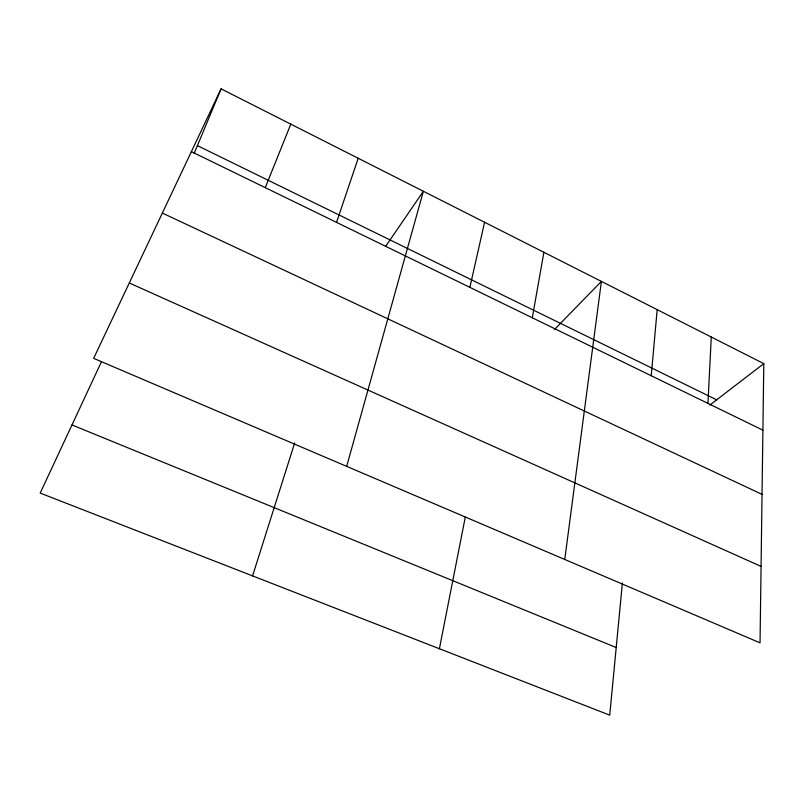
<?xml version="1.0" encoding="UTF-8"?>
<svg xmlns="http://www.w3.org/2000/svg" width="804" height="804" viewBox="0 0 804 804"><rect width="100%" height="100%" fill="white"/><g stroke="black" fill="none" stroke-linecap="round" stroke-linejoin="round"><path stroke-width="1.21" d="M763.8 363.629L760.041 642.838L93.656 358.353L221.08 88.842L763.8 363.629L709.821 405.085M707.942 403.387L711.279 337.027M651.24 375.749L657.169 309.63M622.396 582.91L609.733 715.158L40.2 493.083L101.465 361.71M564.76 559.473L601.402 281.4L554.418 329.57M532.298 317.781L543.896 252.285M439.396 648.748L465.285 517.123M469.878 287.36L484.581 222.256M346.675 466.37L423.366 191.262L385.84 246.074M252.577 575.895L294.686 442.914M336.544 222.376L358.202 158.267M265.27 187.644L290.807 124.148M194.086 153.574L221.08 88.842M71.978 424.944L616.206 647.521M129.293 282.988L761.066 566.418M162.348 213.06L762.041 494.38M191.392 151.634L762.906 430.17M197.402 145.624L716.665 399.829"/></g></svg>
